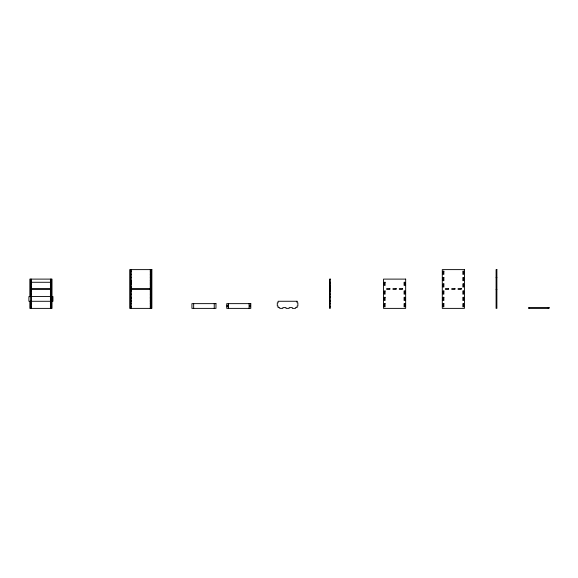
<?xml version="1.0" encoding="UTF-8"?>
<svg xmlns="http://www.w3.org/2000/svg" width="578" height="578" viewBox="0 0 578 578"><rect width="100%" height="100%" fill="white"/><g stroke="black" fill="none" stroke-linecap="round" stroke-linejoin="round"><path stroke-width="0.87" d="M130.512 271.198L131.3 271.198M150.287 271.198L151.082 271.198M130.512 274.362L131.3 274.362M150.287 274.362L151.082 274.362M130.512 277.527L131.3 277.527M150.287 277.527L151.082 277.527M496.09 277.527L496.878 277.527M130.512 280.691L131.3 280.691M150.287 280.691L151.082 280.691M130.512 280.987L131.3 280.987M150.287 280.987L151.082 280.987M30.641 282.274L51.211 282.274M329.518 282.274L330.313 282.274M130.512 282.57L131.3 282.57M150.287 282.57L151.082 282.57M30.641 283.856L31.429 283.856M130.512 283.856L131.3 283.856M150.287 283.856L151.082 283.856M329.518 283.856L330.313 283.856M130.512 284.152L131.3 284.152M150.287 284.152L151.082 284.152M329.518 285.438L330.313 285.438M30.641 287.02L31.429 287.02M130.512 287.02L131.3 287.02M150.287 287.02L151.082 287.02M329.518 287.02L330.313 287.02M31.429 288.603L50.423 288.603M130.512 288.603L151.082 288.603M329.518 288.603L330.313 288.603M30.641 289.397L51.211 289.397M130.512 289.397L151.082 289.397M329.518 289.397L330.313 289.397M496.09 289.397L496.878 289.397M30.641 290.98L31.429 290.98M130.512 290.98L131.3 290.98M150.287 290.98L151.082 290.98M329.518 290.98L330.313 290.98M30.641 294.144L31.429 294.144M130.512 294.144L131.3 294.144M150.287 294.144L151.082 294.144M329.518 294.144L330.313 294.144M30.641 296.5L31.429 296.5M329.518 296.5L330.313 296.5M130.512 297.309L131.3 297.309M150.287 297.309L151.082 297.309M329.518 297.309L330.313 297.309M130.512 298.096L131.3 298.096M150.287 298.096L151.082 298.096M130.512 300.473L131.3 300.473M150.287 300.473L151.082 300.473M329.518 300.473L330.313 300.473M50.423 301.283L28.9 301.283L28.9 296.536L52.952 296.536L52.952 301.283L51.211 301.283M130.512 301.261L131.3 301.261M150.287 301.261L151.082 301.261M329.518 301.283L330.313 301.283M30.641 303.638L31.429 303.638M130.512 303.638L131.3 303.638M150.287 303.638L151.082 303.638M329.518 303.638L330.313 303.638M30.641 306.802L31.429 306.802M130.512 306.802L131.3 306.802M150.287 306.802L151.082 306.802M329.518 306.802L330.313 306.802M548.305 307.597L548.305 308.385M529.318 307.597L529.318 308.385M249.053 303.638L249.053 308.385M228.476 303.638L228.476 308.385M214.236 303.638L214.236 308.385M193.666 303.638L193.666 308.385M151.082 269.615L151.082 308.385M150.287 269.615L150.287 308.385M131.3 269.615L131.3 308.385M130.512 269.615L130.512 308.385M51.211 279.109L51.211 308.385M50.423 279.109L50.423 308.385M31.429 279.109L31.429 308.385M30.641 279.109L30.641 308.385M29.846 296.854L29.846 279.109L52.006 279.109L52.006 308.385L29.846 308.385L29.846 301.29M151.869 269.615L129.718 269.615L129.718 308.385L151.869 308.385L151.869 269.615M464.437 269.615L442.286 269.615L442.286 308.385L464.437 308.385L464.437 269.615M496.878 269.615L496.09 269.615L496.09 308.385L496.878 308.385L496.878 269.615M443.868 271.198L443.073 271.198L443.073 274.362L443.868 274.362L443.868 271.198M463.65 271.198L462.855 271.198L462.855 274.362L463.65 274.362L463.65 271.198M443.868 277.527L443.073 277.527L443.073 280.691L443.868 280.691L443.868 277.527M463.65 277.527L462.855 277.527L462.855 280.691L463.65 280.691L463.65 277.527M330.313 279.109L329.518 279.109L329.518 308.385L330.313 308.385L330.313 279.109M405.669 279.109L383.51 279.109L383.51 308.385L405.669 308.385L405.669 279.109M385.093 282.274L384.305 282.274L384.305 285.438L385.093 285.438L385.093 282.274M404.875 282.274L404.087 282.274L404.087 285.438L404.875 285.438L404.875 282.274M443.868 283.856L443.073 283.856L443.073 287.02L443.868 287.02L443.868 283.856M463.65 283.856L462.855 283.856L462.855 287.02L463.65 287.02L463.65 283.856M389.839 288.603L386.675 288.603L386.675 289.397L389.839 289.397L389.839 288.603M396.168 288.603L393.004 288.603L393.004 289.397L396.168 289.397L396.168 288.603M402.505 288.603L399.333 288.603L399.333 289.397L402.505 289.397L402.505 288.603M448.615 288.603L445.45 288.603L445.45 289.397L448.615 289.397L448.615 288.603M454.944 288.603L451.779 288.603L451.779 289.397L454.944 289.397L454.944 288.603M461.273 288.603L458.108 288.603L458.108 289.397L461.273 289.397L461.273 288.603M385.093 290.98L384.305 290.98L384.305 294.144L385.093 294.144L385.093 290.98M404.875 290.98L404.087 290.98L404.087 294.144L404.875 294.144L404.875 290.98M443.868 290.98L443.073 290.98L443.073 294.144L443.868 294.144L443.868 290.98M463.65 290.98L462.855 290.98L462.855 294.144L463.65 294.144L463.65 290.98M385.093 297.309L384.305 297.309L384.305 300.473L385.093 300.473L385.093 297.309M404.875 297.309L404.087 297.309L404.087 300.473L404.875 300.473L404.875 297.309M443.868 297.309L443.073 297.309L443.073 300.473L443.868 300.473L443.868 297.309M463.65 297.309L462.855 297.309L462.855 300.473L463.65 300.473L463.65 297.309M52.475 298.118L51.688 298.118L51.688 299.7L52.475 299.7L52.475 298.118M297.078 301.261L278.09 301.261L278.09 302.843L277.296 302.843L277.296 306.015L278.09 306.015L278.09 307.597L279.673 307.597L279.673 308.385L282.837 308.385L282.837 307.597L286.002 307.597L286.002 308.385L289.166 308.385L289.166 307.597L292.331 307.597L292.331 308.385L295.495 308.385L295.495 307.597L297.078 307.597L297.078 306.015L297.872 306.015L297.872 302.843L297.078 302.843L297.078 301.261M215.977 303.638L191.925 303.638L191.925 308.385L215.977 308.385L215.977 303.638M250.794 303.638L226.735 303.638L226.735 308.385L250.794 308.385L250.794 303.638M385.093 303.638L384.305 303.638L384.305 306.802L385.093 306.802L385.093 303.638M404.875 303.638L404.087 303.638L404.087 306.802L404.875 306.802L404.875 303.638M443.868 303.638L443.073 303.638L443.073 306.802L443.868 306.802L443.868 303.638M463.65 303.638L462.855 303.638L462.855 306.802L463.65 306.802L463.65 303.638M228.007 305.22L227.212 305.22L227.212 306.802L228.007 306.802L228.007 305.22M250.317 305.22L249.523 305.22L249.523 306.802L250.317 306.802L250.317 305.22M549.1 307.597L528.53 307.597L528.53 308.385L549.1 308.385L549.1 307.597"/></g></svg>
